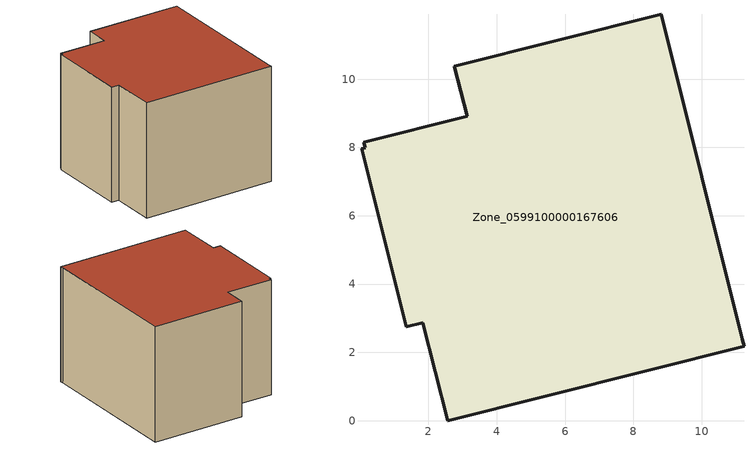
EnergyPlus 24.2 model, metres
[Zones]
Zone_0599100000167606
 floor ground (C_G): 3.13,8.91 2.76,10.38 8.81,11.9 11.18,2.38 11.24,2.18 2.56,0 1.84,2.87 1.35,2.75 0.04,7.96 0.15,7.99 0.1,8.15 z0
 wall outside (C_F): 11.18,2.38 8.81,11.9 2.76,10.38 3.13,8.91 0.1,8.15 0.15,7.99 0.04,7.96 1.35,2.75 1.84,2.87 2.56,0 11.24,2.18 11.18,2.38 z0:7.6
 roof outside (C_R): 2.56,0 11.24,2.18 11.18,2.38 8.81,11.9 2.76,10.38 3.13,8.91 0.1,8.15 0.15,7.99 0.04,7.96 1.35,2.75 1.84,2.87 z7.6
[BUILDING]
Pand.0599100000167606: North Axis=0; Terrain=City; Loads Convergence Tolerance Value=0.04; Temperature Convergence Tolerance Value=0.4; Solar Distribution=FullExterior; Maximum Number of Warmup Days=25; Minimum Number of Warmup Days=1
[Site:Location]
Rotterdam.The.Hague.AP_ZH_NLD Design_Conditions: Latitude=51.96; Longitude=4.45; Time Zone=1; Elevation=-4.5
[SITE:GROUNDTEMPERATURE:BUILDINGSURFACE]
18, 18, 18, 18, 18, 18, 18, 18, 18, 18, 18, 18
[MATERIAL] Thermal Absorptance=0.9; Solar Absorptance=0.7; Visible Absorptance=0.7
Name | Roughness | Thickness | Conductivity | Density | Specific Heat
G.TC.1975-1991 | MediumSmooth | 0.15 | 0.288461 | 540 | 1210
F.TC.1975-1991 | Rough | 0.3 | 0.230769 | 1920 | 840
R.TC.1975-1991 | MediumRough | 0.2 | 0.153846 | 1500 | 1000
[CONSTRUCTION]
C_G: G.TC.1975-1991
C_F: F.TC.1975-1991
C_R: R.TC.1975-1991
[ZONE]
Zone_0599100000167606: Type=1; Multiplier=1; Ceiling Height=Autocalculate; Volume=Autocalculate; Floor Area=autocalculate; Part of Total Floor Area=Yes
[ZONEINFILTRATION:DESIGNFLOWRATE]
Infil_Zone_0599100000167606: Zone or ZoneList or Space or SpaceList=Zone_0599100000167606; Schedule=AlwaysOn; Design Flow Rate Calculation Method=Flow/Area; Flow Rate per Floor Area=0.003; Constant Term Coefficient=1; Temperature Term Coefficient=0; Velocity Term Coefficient=0; Velocity Squared Term Coefficient=0
[HVACTEMPLATE:ZONE:IDEALLOADSAIRSYSTEM]
Zone_0599100000167606: Maximum Heating Supply Air Temperature=50; Minimum Cooling Supply Air Temperature=13; Maximum Heating Supply Air Humidity Ratio=0.0156; Minimum Cooling Supply Air Humidity Ratio=0.0077; Heating Limit=NoLimit; Cooling Limit=NoLimit; Dehumidification Control Type=ConstantSensibleHeatRatio; Cooling Sensible Heat Ratio=0.7; Dehumidification Setpoint=60; Humidification Control Type=None; Humidification Setpoint=30; Outdoor Air Method=None; Outdoor Air Flow Rate per Person=0.00944; Outdoor Air Flow Rate per Zone Floor Area=0; Outdoor Air Flow Rate per Zone=0; Demand Controlled Ventilation Type=None; Outdoor Air Economizer Type=NoEconomizer; Heat Recovery Type=None; Sensible Heat Recovery Effectiveness=0.7; Latent Heat Recovery Effectiveness=0.65
[ZONECONTROL:THERMOSTAT]
ThermostatControl_Zone_0599100000167606: Zone or ZoneList=Zone_0599100000167606; Control Type Schedule=DualSetpointControlType; Control 1=Thermostat_Zone_0599100000167606; Temperature Difference Between Cutout And Setpoint=0
[THERMOSTATSETPOINT:DUALSETPOINT]
Thermostat_Zone_0599100000167606: Heating Setpoint Temperature Schedule=HeatingSetpoint_Zone_0599100000167606; Cooling Setpoint Temperature Schedule=CoolingSetpoint_Zone_0599100000167606
[SCHEDULE:COMPACT]
HeatingSetpoint_Zone_0599100000167606: Through: 12/31, For: AllDays, Until: 24:00, 21
CoolingSetpoint_Zone_0599100000167606: Through: 12/31, For: AllDays, Until: 24:00, 24
DualSetpointControlType: Through: 12/31, For: AllDays, Until: 24:00, 4
AlwaysOn: Through: 12/31, For: AllDays, Until: 24:00, 1
